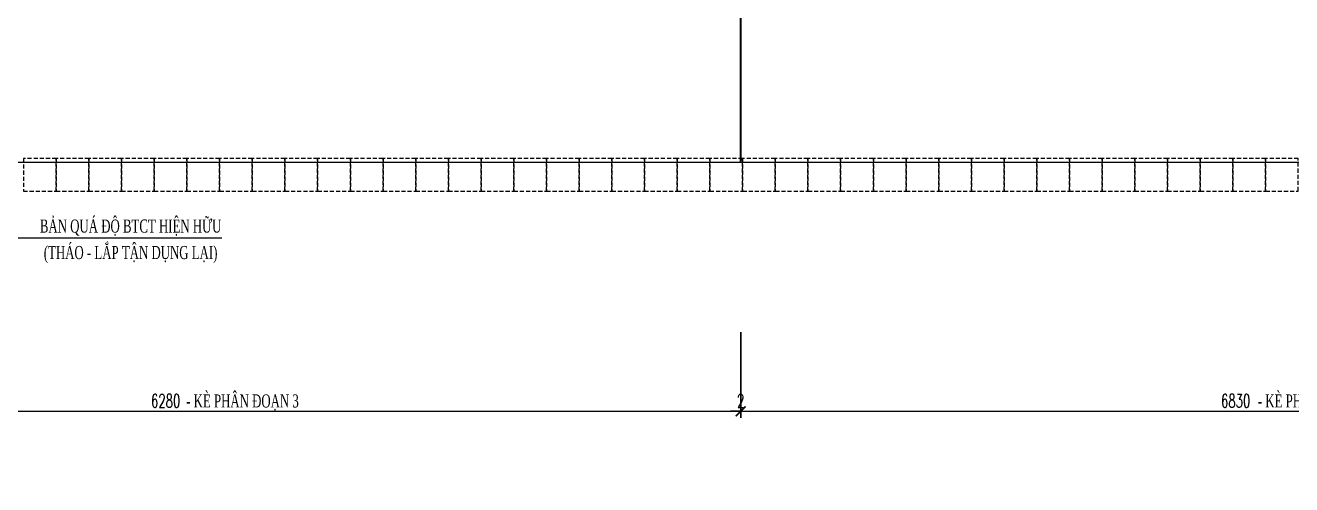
# Model space of a CAD drawing. Extents: x -64479 to 90650, y -38385 to 38270.
# Drawn here: x -44883 to -37135, y 19347 to 22157 of the extents above; entities that cross this region are included whole.
import ezdxf
from ezdxf.enums import TextEntityAlignment as Align

# ---------------------------------------------------------------- set-up
doc = ezdxf.new("R2010")
doc.units = 0
doc.header["$MEASUREMENT"] = 0
doc.linetypes.add('HIDDEN', pattern=[0.375, 0.25, -0.125])
doc.layers.get('0').update_dxf_attribs({"linetype": 'CONTINUOUS'})
for name, color, linetype in [('BORDER', 2, 'CONTINUOUS'), ('DIMENSION', 4, 'CONTINUOUS'), ('HIDDEN', 4, 'HIDDEN'), ('TEXT', 3, 'CONTINUOUS')]:
    doc.layers.add(name, color=color, linetype=linetype)
doc.styles.add('DIM', font='romans.shx', dxfattribs={"width": 0.65})
doc.styles.add('THUONG', font='vntimeh.shx')
doc.dimstyles.new('400.Ph', dxfattribs={"dimscale": 400, "dimtxt": 0.2, "dimasz": 0.15, "dimexe": 0.1, "dimexo": 0.1, "dimgap": 0.06, "dimtad": 1, "dimdec": 0, "dimzin": 0, "dimdsep": 46, "dimtxsty": 'DIM', "dimblk": 'ARCHTICK', "dimcen": 0.15, "dimdle": 0.1, "dimclrd": 256, "dimclre": 7, "dimclrt": 6, "dimadec": 0, "dimazin": 0, "dimtfac": 1, "dimtdec": 0, "dimtix": 1, "dimtmove": 0, "dimatfit": 3, "dimldrblk": 'ARCHTICK', "dimfxl": 1, "dimtolj": 1, "dimtzin": 0, "dimarcsym": 0})

# ---------------------------------------------------------------- blocks, each defined once
blk = doc.blocks.new('_ArchTick')
at = {"color": 0, "linetype": 'ByBlock', "const_width": 0.15}
blk.add_lwpolyline([(-0.5, -0.5), (0.5, 0.5)], dxfattribs=at)
blk = doc.blocks.new('*D48')
at = {"layer": 'DIMENSION', "color": 7, "lineweight": -2}
for p, q in [((-40505.1, 20279.9), (-40505.1, 19755.5)), ((-33675.1, 20279.9), (-33675.1, 19755.5))]:
    blk.add_line(p, q, dxfattribs=at)
at = {"layer": 'DIMENSION', "lineweight": -2}
blk.add_line((-40545.1, 19795.5), (-33635.1, 19795.5), dxfattribs=at)
at = {"layer": 'DIMENSION', "lineweight": -2, "xscale": 60, "yscale": 60, "zscale": 60, "rotation": 180}
blk.add_blockref('_ArchTick', (-40505.1, 19795.5), dxfattribs=at)
at = {"layer": 'DIMENSION', "lineweight": -2, "xscale": 60, "yscale": 60, "zscale": 60}
blk.add_blockref('_ArchTick', (-33675.1, 19795.5), dxfattribs=at)
at = {"layer": 'DIMENSION', "color": 6, "insert": (-37477.4, 19859.5), "char_height": 80, "attachment_point": 5, "style": 'DIM'}
blk.add_mtext('\\A1;6830', dxfattribs=at)
blk = doc.blocks.new('*D47')
at = {"layer": 'DIMENSION', "color": 7, "lineweight": -2}
for p, q in [((-40507.1, 20279.9), (-40507.1, 19755.5)), ((-40505.1, 20279.9), (-40505.1, 19755.5))]:
    blk.add_line(p, q, dxfattribs=at)
at = {"layer": 'DIMENSION', "lineweight": -2}
for p, q in [((-40507.1, 19795.5), (-40567.1, 19795.5)), ((-40507.1, 19795.5), (-40505.1, 19795.5)), ((-40505.1, 19795.5), (-40445.1, 19795.5))]:
    blk.add_line(p, q, dxfattribs=at)
at = {"layer": 'DIMENSION', "lineweight": -2, "xscale": 60, "yscale": 60, "zscale": 60}
blk.add_blockref('_ArchTick', (-40507.1, 19795.5), dxfattribs=at)
at = {"layer": 'DIMENSION', "lineweight": -2, "xscale": 60, "yscale": 60, "zscale": 60, "rotation": 180}
blk.add_blockref('_ArchTick', (-40505.1, 19795.5), dxfattribs=at)
at = {"layer": 'DIMENSION', "color": 6, "insert": (-40506.1, 19859.5), "char_height": 80, "attachment_point": 5, "style": 'DIM'}
blk.add_mtext('\\A1;2', dxfattribs=at)
blk = doc.blocks.new('*D46')
at = {"layer": 'DIMENSION', "color": 7, "lineweight": -2}
for p, q in [((-46787.1, 20279.9), (-46787.1, 19755.5)), ((-40507.1, 20279.9), (-40507.1, 19755.5))]:
    blk.add_line(p, q, dxfattribs=at)
at = {"layer": 'DIMENSION', "lineweight": -2}
blk.add_line((-46827.1, 19795.5), (-40467.1, 19795.5), dxfattribs=at)
at = {"layer": 'DIMENSION', "lineweight": -2, "xscale": 60, "yscale": 60, "zscale": 60, "rotation": 180}
blk.add_blockref('_ArchTick', (-46787.1, 19795.5), dxfattribs=at)
at = {"layer": 'DIMENSION', "lineweight": -2, "xscale": 60, "yscale": 60, "zscale": 60}
blk.add_blockref('_ArchTick', (-40507.1, 19795.5), dxfattribs=at)
at = {"layer": 'DIMENSION', "color": 6, "insert": (-44024, 19859.5), "char_height": 80, "attachment_point": 5, "style": 'DIM'}
blk.add_mtext('\\A1;6280', dxfattribs=at)
blk = doc.blocks.new('Ban qua do 200x200')
at = {"layer": 'HIDDEN', "ltscale": 100}
blk.add_lwpolyline([(0, 0), (200, 0), (200, 200), (0, 200)], close=True, dxfattribs=at)

msp = doc.modelspace()

# ---------------------------------------------------------------- linework, layer by layer
at = {"layer": 'BORDER'}
for p, q in [((-40507.1, 21318.2), (-40507.1, 22578.2)), ((-40505.1, 22578.2), (-40505.1, 21318.2)), ((-40507.1, 21318.2), (-46787.1, 21318.2)), ((-33675.1, 21318.2), (-40505.1, 21318.2))]:
    msp.add_line(p, q, dxfattribs=at)

# ---------------------------------------------------------------- block references
at = {"layer": 'DIMENSION'}
for p in [(-44894.1, 21143.2), (-44694.1, 21143.2), (-44494.1, 21143.2), (-44294.1, 21143.2), (-44094.1, 21143.2), (-43894.1, 21143.2), (-43694.1, 21143.2), (-43494.1, 21143.2), (-43294.1, 21143.2), (-43094.1, 21143.2), (-42894.1, 21143.2), (-42694.1, 21143.2), (-42494.1, 21143.2), (-42294.1, 21143.2), (-42094.1, 21143.2), (-41894.1, 21143.2), (-41694.1, 21143.2), (-41494.1, 21143.2), (-41294.1, 21143.2), (-41094.1, 21143.2), (-40894.1, 21143.2), (-40694.1, 21143.2), (-40494.1, 21143.2), (-40294.1, 21143.2), (-40094.1, 21143.2), (-39894.1, 21143.2), (-39694.1, 21143.2), (-39494.1, 21143.2), (-39294.1, 21143.2), (-39094.1, 21143.2), (-38894.1, 21143.2), (-38694.1, 21143.2), (-38494.1, 21143.2), (-38294.1, 21143.2), (-38094.1, 21143.2), (-37894.1, 21143.2), (-37694.1, 21143.2), (-37494.1, 21143.2), (-37294.1, 21143.2)]:
    msp.add_blockref('Ban qua do 200x200', p, dxfattribs=at)

# ---------------------------------------------------------------- texts
at = {"layer": 'DIMENSION', "color": 6, "insert": (-43586.7, 19346.5), "char_height": 80, "attachment_point": 1, "style": 'DIM'}
msp.add_mtext('\\A1;', dxfattribs=at)
at = {"layer": 'TEXT', "style": 'THUONG', "width": 0.65}
for s, p in [('b¶n qu¸ ®é btct hiÖn h÷u', (-44238.5, 20931.4)), ('(th¸o - l¾p tËn dông l¹i)', (-44238.5, 20768.4))]:
    msp.add_text(s, height=80, dxfattribs=at).set_placement(p, align=Align.MIDDLE)
for s, p in [('- KÌ ph©n ®o¹n 3', (-43898.7, 19819)), ('- KÌ ph©n ®o¹n 4', (-37341.7, 19819))]:
    msp.add_text(s, height=80, dxfattribs=at).set_placement(p)

# ---------------------------------------------------------------- dimensions: what is measured, and where the dimension line sits
at = {"layer": 'DIMENSION'}
for base, p1, p2, picture, middle in [((-40507.1, 19795.5), (-46787.1, 20319.9), (-40507.1, 20319.9), '*D46', (-44024, 19795.5)), ((-33675.1, 19795.5), (-40505.1, 20319.9), (-33675.1, 20319.9), '*D48', (-37477.4, 19795.5))]:
    dim = msp.add_linear_dim(base=base, p1=p1, p2=p2, dimstyle='400.Ph', override={"dimtmove": 1}, dxfattribs=at)
    dim.commit()
    dim.dimension.update_dxf_attribs({"geometry": picture, "text_midpoint": middle, "dimtype": 160})
dim = msp.add_linear_dim(base=(-40505.1, 19795.5), p1=(-40507.1, 20319.9), p2=(-40505.1, 20319.9), dimstyle='400.Ph', override={"dimtmove": 1}, dxfattribs=at)
dim.commit()
dim.dimension.update_dxf_attribs({"geometry": '*D47', "text_midpoint": (-40506.1, 19859.5)})

# ---------------------------------------------------------------- leaders
for points in [[(-45391.9, 21143.2), (-45391.9, 20857.2), (-44081.8, 20857.2)], [(-45181.8, 21143.2), (-45181.8, 20857.2), (-43871.8, 20857.2)], [(-44994.1, 21143.2), (-44994.1, 20857.2), (-43680.3, 20857.2)]]:
    msp.add_leader(points, dimstyle='400.Ph', override={"dimgap": 0.06, "dimtad": 0}, dxfattribs=at)

doc.saveas('drawing.dxf')
